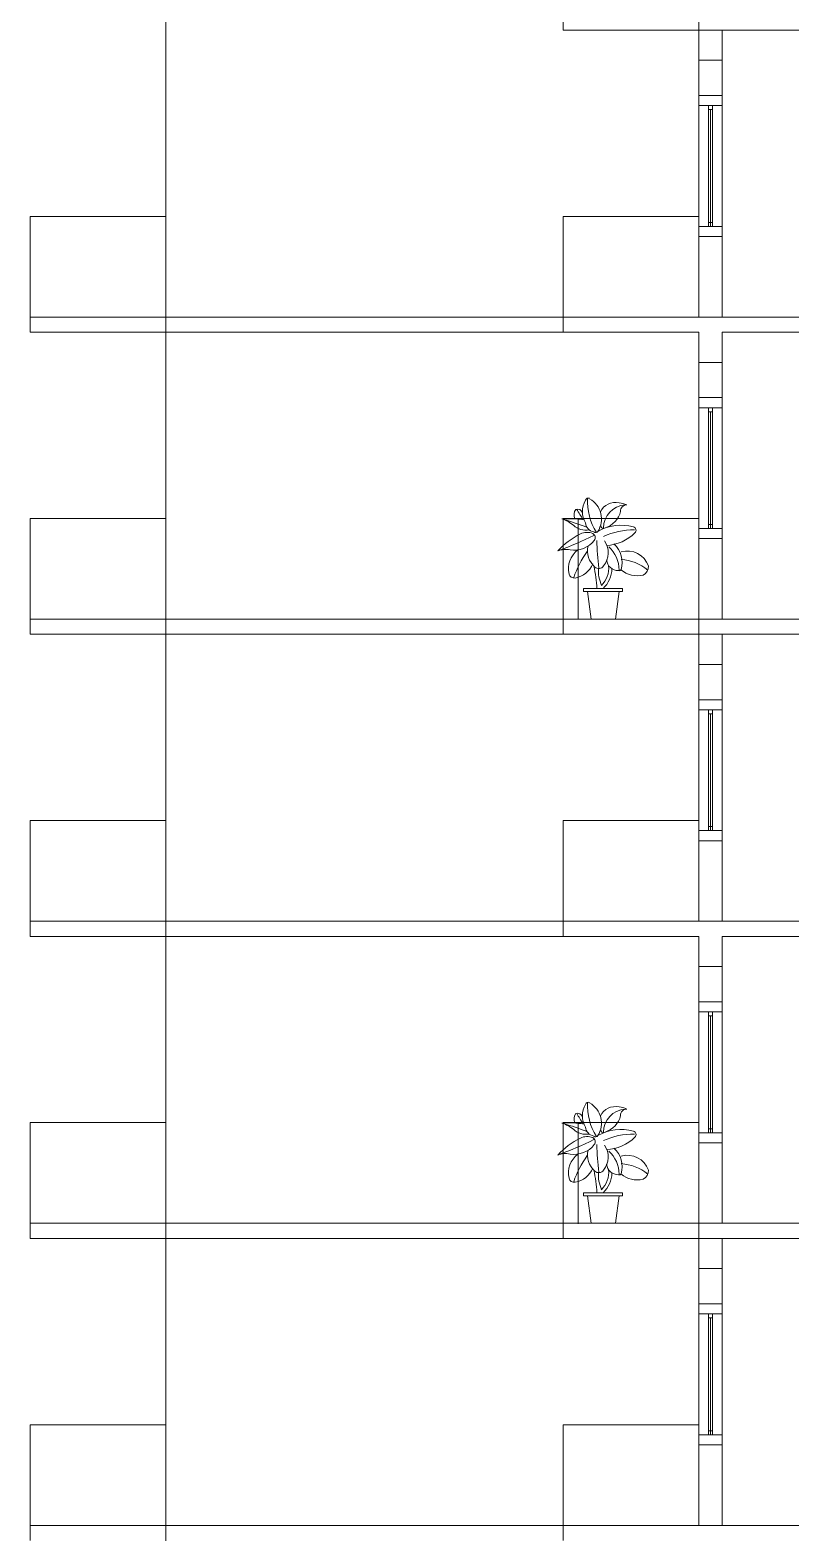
# Model space of a CAD drawing. Header units: inches. Extents: x 1090 to 1325, y 2 to 154.
# Drawn here: x 1109.58 to 1117.14, y 119.35 to 134.28 of the extents above; entities that cross this region are included whole.
import ezdxf

# ---------------------------------------------------------------- set-up
doc = ezdxf.new("R2010")
doc.units = ezdxf.units.IN
doc.header["$MEASUREMENT"] = 0
for name, color, linetype, lineweight in [('elev 1', 252, 'Continuous', 9), ('FUR', 250, 'Continuous', 9), ('walls', 250, 'Continuous', 18)]:
    doc.layers.add(name, color=color, linetype=linetype, lineweight=lineweight)
doc.layers.add('TREE', color=104, linetype='Continuous', lineweight=5, transparency=0.2)

# ---------------------------------------------------------------- blocks, each defined once
blk = doc.blocks.new('TS_TX4JCRY69AQAJP9D')
for points in [[(-6.53, 58.31, -0.41684), (-2.64, 42.51, -0.481912), (-4.59, 42.26, -0.342247), (-8.48, 46.64, -0.26696), (-8.48, 57.58, -0.497125), (-6.53, 58.56, -0.195283)], [(-9.94, 51.75, 0.381959), (-13.1, 53.21, 0.249129), (-13.59, 48.59, 0.62049)], [(-1.42, 51.99, -0.36006), (7.34, 56.37, -0.113892), (10.99, 55.39, 0.422729), (8.07, 52.23, -0.268696), (0.77, 44.21, -0.687609), (-1.18, 45.18, -0.377384)], [(-9.21, 48.1, 0.05535), (-19.67, 48.59, -0.08881), (-14.08, 45.42, 0.23543), (-6.78, 43.24, -1.125631)], [(-2.64, 42.51, -0.205137), (14.15, 44.69, -0.579639), (14.88, 41.78, -0.186386), (1.5, 35.7, 301.207595)], [(-5.07, 41.53, 0.218407), (-10.91, 41.29, 0.09322), (-21.62, 33.02, -0.162179), (-15.78, 33.51, 0.274354), (-4.34, 38.13, 0.46016), (-5.07, 41.53, 4.904044)], [(-7.26, 35.45, 0.266089), (-4.1, 25.24, 0.463079), (0.04, 25.73, 0.320357), (0.52, 37.89, -1.850789)], [(4.9, 36.43, -0.288425), (8.31, 24.02, -0.481191), (7.09, 23.54, -0.408348), (1.5, 28.64, -1.958987)], [(-12.13, 33.51, 0.289091), (-16.27, 21.84, 0.399896), (-13.35, 19.89, 0.255788), (-5.07, 26.7, 0.594079)], [(8.31, 32.54, -0.409266), (21.21, 25.73, -0.302318), (18.77, 21.35, -0.251187), (8.27, 23.91)], [(-4.6, 25.74, -0.042073), (-3.13, 14.78, 0.917888)], [(-2.4, 24.75, 0.10656), (-0.94, 16.24, 0.21569), (2.43, 25.89, -5.600516)], [(-0.21, 14.78, 0.198356), (3.97, 24.39, -2.314974)]]:
    blk.add_lwpolyline(points, format="xyb")
for points in [[(-7.75, 13.32), (-9.45, 13.32), (-9.45, 14.78), (7.34, 14.78)], [(7.34, 13.32), (9.04, 13.32), (9.04, 14.78), (-7.75, 14.78)], [(4.17, -0.05), (-5.8, -0.05), (-7.51, 13.32), (7.34, 13.32)], [(-4.34, -0.05), (5.63, -0.05), (7.34, 13.32), (-7.51, 13.32)]]:
    blk.add_lwpolyline(points)
for centre, radius, start, end in [((21.43, 57.01), 28.98, 176.94277, 211.14693), ((-2687067.84, -1613212.16), 3134149.15, 30.97983396, 30.97993766), ((11.25, 44.22), 11.21, 95.08434, 180.08437), ((-56.17, -76.79), 130.55, 68.23105, 73.43362), ((14.26, 9.69), 33.54, 89.35182, 115.08329), ((-78.79, 186.44), 163.67, 290.62553, 296.95935), ((93.07, 38.41), 96.2, 180.16537, 188.15922), ((38.19, 1.89), 55.36, 146.08326, 160.75739), ((-7.75, 23.87), 15.09, 359.66773, 47.35616), ((6.97, 7.35), 21.58, 49.59502, 86.44812)]:
    blk.add_arc(centre, radius, start, end)

msp = doc.modelspace()

# ---------------------------------------------------------------- linework, layer by layer
at = {"layer": 'elev 1'}
for p, q in [((1110.933, 107.426), (1110.933, 147.426)), ((1109.583, 131.426), (1109.583, 132.426)), ((1109.583, 132.426), (1110.933, 132.426)), ((1114.878, 131.426), (1114.878, 132.426)), ((1114.878, 132.426), (1116.228, 132.426)), ((1114.878, 131.426), (1109.583, 131.426)), ((1109.583, 131.426), (1109.583, 131.276)), ((1109.583, 131.276), (1114.878, 131.276)), ((1109.583, 128.426), (1109.583, 129.426)), ((1109.583, 129.426), (1110.933, 129.426)), ((1114.878, 128.426), (1114.878, 129.426)), ((1114.878, 129.426), (1116.228, 129.426)), ((1114.878, 128.426), (1109.583, 128.426)), ((1109.583, 128.426), (1109.583, 128.276)), ((1109.583, 128.276), (1114.878, 128.276)), ((1109.583, 125.426), (1109.583, 126.426)), ((1109.583, 126.426), (1110.933, 126.426)), ((1114.878, 125.426), (1114.878, 126.426)), ((1114.878, 126.426), (1116.228, 126.426)), ((1114.878, 125.426), (1109.583, 125.426)), ((1109.583, 125.426), (1109.583, 125.276)), ((1109.583, 125.276), (1114.878, 125.276)), ((1109.583, 122.426), (1109.583, 123.426)), ((1109.583, 123.426), (1110.933, 123.426)), ((1114.878, 122.426), (1114.878, 123.426)), ((1114.878, 123.426), (1116.228, 123.426)), ((1114.878, 122.426), (1109.583, 122.426)), ((1109.583, 122.426), (1109.583, 122.276)), ((1109.583, 122.276), (1114.878, 122.276)), ((1109.583, 119.426), (1109.583, 120.426)), ((1109.583, 120.426), (1110.933, 120.426)), ((1114.878, 119.426), (1114.878, 120.426)), ((1114.878, 120.426), (1116.228, 120.426)), ((1114.878, 119.426), (1109.583, 119.426)), ((1109.583, 119.426), (1109.583, 119.276))]:
    msp.add_line(p, q, dxfattribs=at)
at = {"layer": 'FUR'}
for p, q in [((1116.323, 133.526), (1116.323, 132.326)), ((1116.363, 133.526), (1116.323, 133.526)), ((1116.323, 133.526), (1116.323, 133.486)), ((1116.323, 133.486), (1116.363, 133.486)), ((1116.343, 133.486), (1116.343, 132.326)), ((1116.363, 133.526), (1116.363, 132.326)), ((1116.363, 133.486), (1116.363, 133.526)), ((1116.363, 132.366), (1116.323, 132.366)), ((1116.323, 132.366), (1116.323, 132.326)), ((1116.323, 132.326), (1116.363, 132.326)), ((1116.363, 132.326), (1116.363, 132.366)), ((1116.323, 130.526), (1116.323, 129.326)), ((1116.363, 130.526), (1116.323, 130.526)), ((1116.323, 130.526), (1116.323, 130.486)), ((1116.323, 130.486), (1116.363, 130.486)), ((1116.343, 130.486), (1116.343, 129.326)), ((1116.363, 130.526), (1116.363, 129.326)), ((1116.363, 130.486), (1116.363, 130.526)), ((1116.363, 129.366), (1116.323, 129.366)), ((1116.323, 129.366), (1116.323, 129.326)), ((1116.323, 129.326), (1116.363, 129.326)), ((1116.363, 129.326), (1116.363, 129.366)), ((1116.323, 127.526), (1116.323, 126.326)), ((1116.363, 127.526), (1116.323, 127.526)), ((1116.323, 127.526), (1116.323, 127.486)), ((1116.323, 127.486), (1116.363, 127.486)), ((1116.343, 127.486), (1116.343, 126.326)), ((1116.363, 127.526), (1116.363, 126.326)), ((1116.363, 127.486), (1116.363, 127.526)), ((1116.363, 126.366), (1116.323, 126.366)), ((1116.323, 126.366), (1116.323, 126.326)), ((1116.323, 126.326), (1116.363, 126.326)), ((1116.363, 126.326), (1116.363, 126.366)), ((1116.323, 124.526), (1116.323, 123.326)), ((1116.363, 124.526), (1116.323, 124.526)), ((1116.323, 124.526), (1116.323, 124.486)), ((1116.323, 124.486), (1116.363, 124.486)), ((1116.343, 124.486), (1116.343, 123.326)), ((1116.363, 124.526), (1116.363, 123.326)), ((1116.363, 124.486), (1116.363, 124.526)), ((1116.363, 123.366), (1116.323, 123.366)), ((1116.323, 123.366), (1116.323, 123.326)), ((1116.323, 123.326), (1116.363, 123.326)), ((1116.363, 123.326), (1116.363, 123.366)), ((1116.323, 121.526), (1116.323, 120.326)), ((1116.363, 121.526), (1116.323, 121.526)), ((1116.323, 121.526), (1116.323, 121.486)), ((1116.363, 121.526), (1116.363, 120.326)), ((1116.363, 121.486), (1116.363, 121.526)), ((1116.323, 121.486), (1116.363, 121.486)), ((1116.343, 121.486), (1116.343, 120.326)), ((1116.363, 120.366), (1116.323, 120.366)), ((1116.323, 120.366), (1116.323, 120.326)), ((1116.323, 120.326), (1116.363, 120.326)), ((1116.363, 120.326), (1116.363, 120.366))]:
    msp.add_line(p, q, dxfattribs=at)
at = {"layer": 'walls'}
for p, q in [((1114.878, 134.276), (1114.878, 135.426)), ((1116.228, 134.426), (1116.228, 131.426)), ((1116.458, 134.276), (1114.878, 134.276)), ((1116.458, 134.276), (1116.458, 131.426)), ((1120.988, 134.276), (1116.458, 134.276)), ((1116.228, 133.976), (1116.458, 133.976)), ((1116.458, 133.626), (1116.228, 133.626)), ((1116.458, 133.526), (1116.228, 133.526)), ((1116.228, 132.326), (1116.458, 132.326)), ((1116.228, 132.226), (1116.458, 132.226)), ((1116.228, 131.426), (1114.878, 131.426)), ((1114.878, 131.426), (1114.878, 131.276)), ((1125.765, 131.426), (1116.228, 131.426)), ((1127.117, 131.426), (1116.228, 131.426)), ((1114.878, 131.276), (1116.228, 131.276)), ((1116.228, 131.276), (1116.228, 128.426)), ((1116.458, 131.276), (1116.458, 128.426)), ((1120.988, 131.276), (1116.458, 131.276)), ((1116.228, 130.976), (1116.458, 130.976)), ((1116.458, 130.626), (1116.228, 130.626)), ((1116.458, 130.526), (1116.228, 130.526)), ((1114.878, 128.276), (1114.878, 129.426)), ((1115.028, 129.426), (1114.878, 129.426)), ((1115.028, 129.426), (1115.028, 128.421)), ((1116.228, 129.326), (1116.458, 129.326)), ((1116.228, 129.226), (1116.458, 129.226)), ((1125.765, 128.426), (1114.878, 128.426)), ((1116.228, 128.426), (1116.228, 125.426)), ((1116.458, 128.276), (1114.878, 128.276)), ((1116.458, 128.276), (1116.458, 125.426)), ((1120.988, 128.276), (1116.458, 128.276)), ((1116.228, 127.976), (1116.458, 127.976)), ((1116.458, 127.626), (1116.228, 127.626)), ((1116.458, 127.526), (1116.228, 127.526)), ((1116.228, 126.326), (1116.458, 126.326)), ((1116.228, 126.226), (1116.458, 126.226)), ((1116.228, 125.426), (1114.878, 125.426)), ((1114.878, 125.426), (1114.878, 125.276)), ((1125.765, 125.426), (1116.228, 125.426)), ((1127.117, 125.426), (1116.228, 125.426)), ((1114.878, 125.276), (1116.228, 125.276)), ((1116.228, 125.276), (1116.228, 122.426)), ((1116.458, 125.276), (1116.458, 122.426)), ((1120.988, 125.276), (1116.458, 125.276)), ((1116.228, 124.976), (1116.458, 124.976)), ((1116.458, 124.626), (1116.228, 124.626)), ((1116.458, 124.526), (1116.228, 124.526)), ((1114.878, 122.276), (1114.878, 123.426)), ((1115.028, 123.426), (1114.878, 123.426)), ((1115.028, 123.426), (1115.028, 122.421)), ((1116.228, 123.326), (1116.458, 123.326)), ((1116.228, 123.226), (1116.458, 123.226)), ((1125.765, 122.426), (1114.878, 122.426)), ((1116.228, 122.426), (1116.228, 119.426)), ((1116.458, 122.276), (1114.878, 122.276)), ((1116.458, 122.276), (1116.458, 119.426)), ((1120.988, 122.276), (1116.458, 122.276)), ((1116.228, 121.976), (1116.458, 121.976)), ((1116.458, 121.626), (1116.228, 121.626)), ((1116.458, 121.526), (1116.228, 121.526)), ((1116.228, 120.326), (1116.458, 120.326)), ((1116.228, 120.226), (1116.458, 120.226)), ((1116.228, 119.426), (1114.878, 119.426)), ((1114.878, 119.426), (1114.878, 119.276)), ((1125.765, 119.426), (1116.228, 119.426)), ((1127.117, 119.426), (1116.228, 119.426))]:
    msp.add_line(p, q, dxfattribs=at)

# ---------------------------------------------------------------- block references
at = {"layer": 'TREE', "xscale": 0.0210149276035744, "yscale": 0.0204757192096372, "zscale": 0.0015}
for p in [(1115.28, 128.427), (1115.28, 122.427)]:
    msp.add_blockref('TS_TX4JCRY69AQAJP9D', p, dxfattribs=at)

doc.saveas('drawing.dxf')
